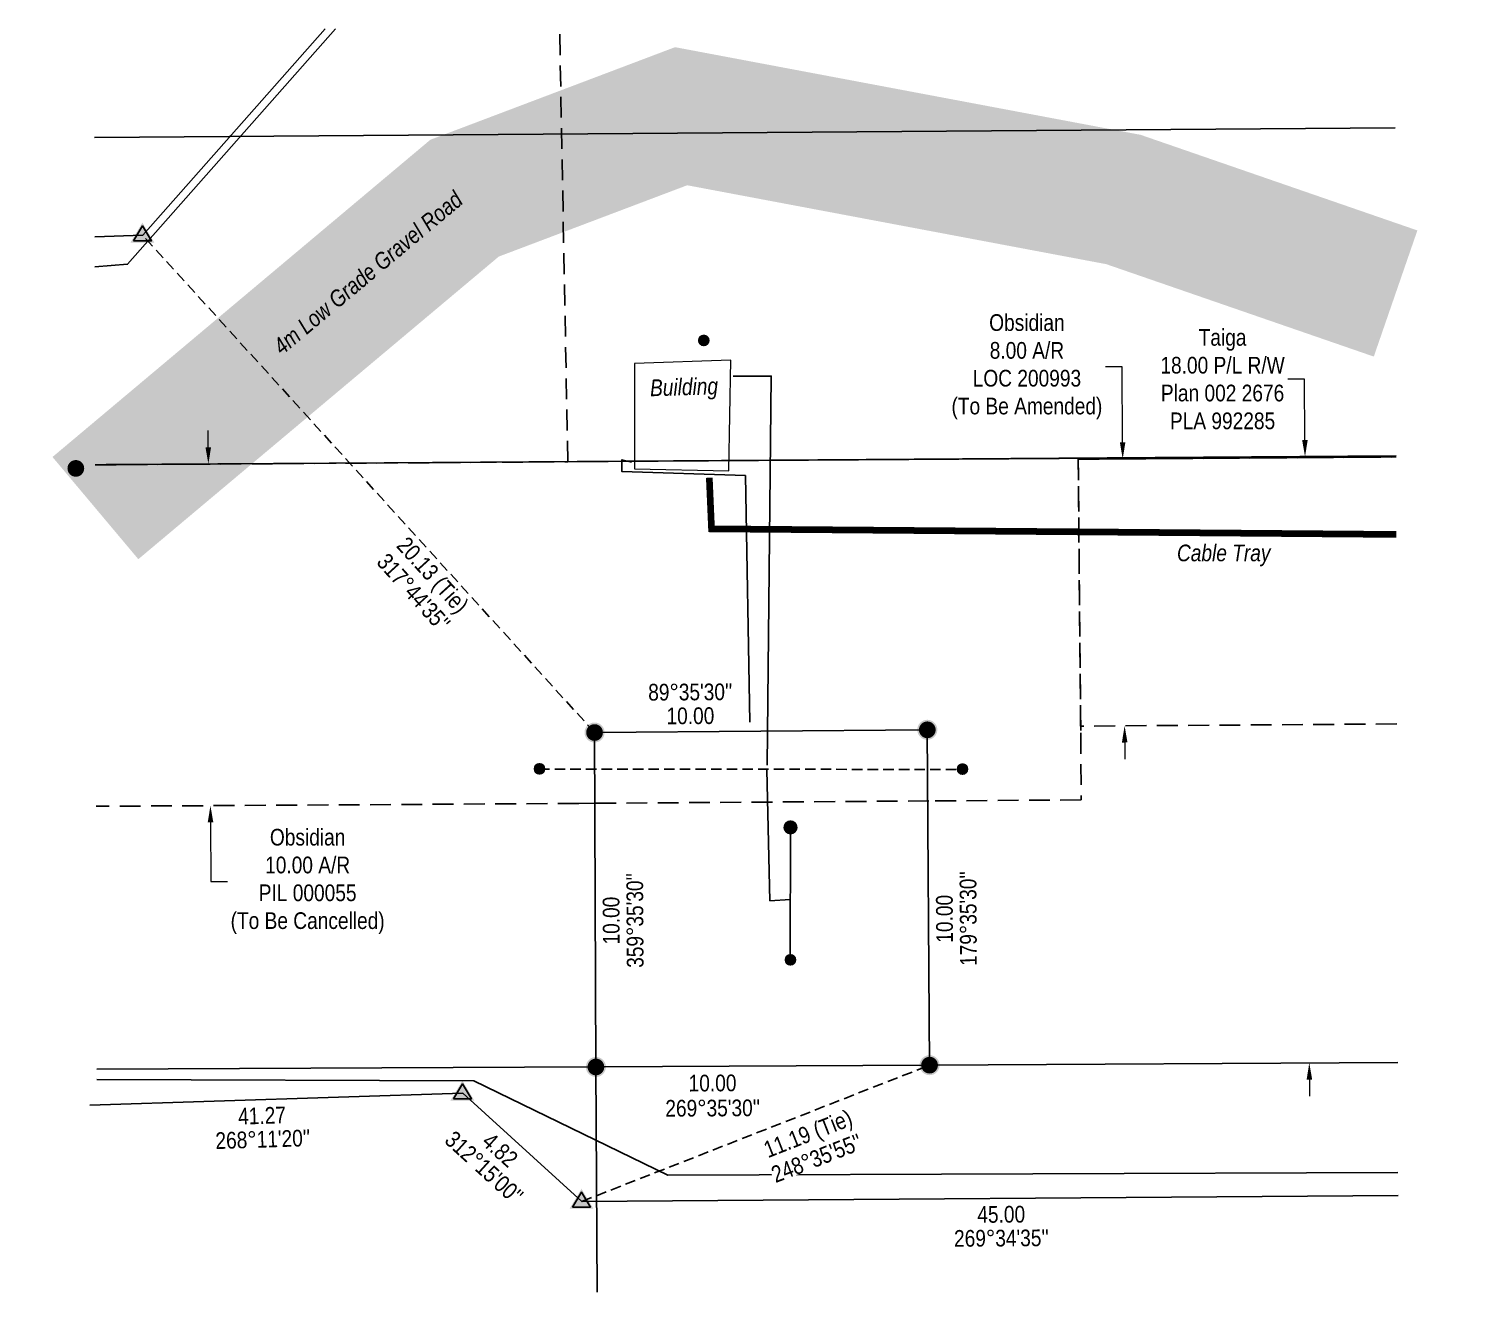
# Model space of a CAD drawing. Extents: x 622735 to 628263, y 5913906 to 5918239.
# Drawn here: x 625723 to 626582, y 5913906 to 5914663 of the extents above; entities that cross this region are included whole.
import ezdxf
from ezdxf.enums import TextEntityAlignment as Align

# ---------------------------------------------------------------- set-up
doc = ezdxf.new("R2010")
doc.units = 0
doc.header["$LTSCALE"] = 5
for name, pattern in [('foc-ACCESSROAD', [3.75, 2.5, -1.25]), ('foc-TIELINE', [1.875, 1.25, -0.625]), ('UG_PIPE', [1.875, 1.25, -0.625])]:
    doc.linetypes.add(name, pattern=pattern)
for name, color, linetype in [('AS-CABLE', 224, 'foc-CABLE'), ('AS-FENCE', 48, 'foc-FENCE'), ('AS-PIPE-AG', 44, 'Continuous'), ('AS-PIPE-UG', 44, 'UG_PIPE'), ('AS-ROADS', 254, 'Continuous'), ('AS-SYMBOL', 7, 'Continuous'), ('C-AR', 13, 'foc-ACCESSROAD'), ('C-RW', 13, 'Continuous'), ('C-WS', 13, 'foc-ACCESSROAD'), ('F-RW', 190, 'Continuous'), ('L-BD', 7, 'Continuous'), ('L-BD1', 253, 'Continuous'), ('L-MON', 1, 'Continuous'), ('L-TIE', 7, 'foc-TIELINE'), ('P-PROPOSED', 10, 'Continuous')]:
    doc.layers.add(name, color=color, linetype=linetype)
for name, color, linetype, lineweight in [('AS-GENERAL', 48, 'Continuous', 18), ('C-AR-T', 13, 'Continuous', 9), ('C-RW-T', 13, 'Continuous', 9), ('F-RW-T', 190, 'Continuous', 9), ('T-TEXT', 48, 'Continuous', 18)]:
    doc.layers.add(name, color=color, linetype=linetype, lineweight=lineweight)
doc.styles.add('80CG', font='ARIALN.TTF', dxfattribs={"height": 10})
doc.styles.add('80L', font='ARIALN.TTF', dxfattribs={"height": 10})
doc.styles.add('80LS', font='ARIALNI.TTF', dxfattribs={"height": 10})
doc.styles.add('foc-LtypeFont', font='ARIALN.TTF', dxfattribs={"height": 7.35})
doc.linetypes.add('foc-CABLE', pattern='A,2,-1,["C",foc-LtypeFont,S=0.2,R=0,X=-0.625,Y=-0.75],-1.24,8', length=12.24)
doc.linetypes.add('foc-FENCE', pattern='A,10,-1,["X",foc-LtypeFont,S=0.2,R=0,X=-0.625,Y=-0.75],-1.24', length=12.24)
doc.dimstyles.new('Compass 5 000', dxfattribs={"dimscale": 5, "dimtxt": 9, "dimasz": 2, "dimexe": 0.2, "dimexo": 0.0625, "dimgap": 0.5, "dimtad": 0, "dimtih": 1, "dimtoh": 1, "dimzin": 0, "dimdsep": 46, "dimtxsty": '80CG', "dimcen": 0.1, "dimse1": 1, "dimse2": 1, "dimclrd": 256, "dimclrt": 256, "dimaunit": 1, "dimadec": 4, "dimazin": 0, "dimtfac": 0.06, "dimtofl": 0, "dimtmove": 0, "dimatfit": 1, "dimfxl": 0.2, "dimtolj": 1, "dimtzin": 0, "dimlwd": -1, "dimarcsym": 0})

# ---------------------------------------------------------------- blocks, each defined once
blk = doc.blocks.new('RISER')
h = blk.add_hatch(color=255)
h.dxf.hatch_style = 1
edge = h.paths.add_edge_path()
edge.add_arc((0, 0), 0.7, 0, 360)
blk.add_hatch(color=48).paths.add_polyline_path([(0.58, -0.15), (-0.58, -0.15, 0.774597)])
at = {"color": 48}
blk.add_line((-0.58, -0.15), (0.58, -0.15), dxfattribs=at)
blk.add_circle((0, 0), 0.6, dxfattribs=at)
blk = doc.blocks.new('PIG')
h = blk.add_hatch(color=255)
h.dxf.hatch_style = 1
edge = h.paths.add_edge_path()
edge.add_arc((0, 0), 0.85, 0, 360)
at = {"layer": 'AS-SYMBOL'}
h = blk.add_hatch(color=48, dxfattribs=at)
h.dxf.hatch_style = 1
h.paths.add_polyline_path([(-0.1, 0, 1), (-0.55, 0, 1)])
h = blk.add_hatch(color=48, dxfattribs=at)
h.dxf.hatch_style = 1
h.paths.add_polyline_path([(0.1, 0, 1), (0.55, 0, 1)])
at = {"layer": 'AS-SYMBOL', "color": 48}
for centre, radius in [((0, 0), 0.75), ((-0.33, 0), 0.225), ((0.33, 0), 0.225)]:
    blk.add_circle(centre, radius, dxfattribs=at)
blk = doc.blocks.new('fdia')
at = {"color": 255, "const_width": 1}
blk.add_lwpolyline([(-0.5, 0, 1), (0.5, 0, 1)], format="xyb", close=True, dxfattribs=at)
blk = doc.blocks.new('Fdiaa')
blk.add_blockref('fdia', (0, 0))
blk = doc.blocks.new('fdib')
at = {"color": 1, "const_width": 1.6}
blk.add_lwpolyline([(-0.4, 0, 1), (0.4, 0, 1)], format="xyb", close=True, dxfattribs=at)
at = {"color": 1}
blk.add_circle((0, 0), 0.8, dxfattribs=at)
blk = doc.blocks.new('Fdibb')
blk.add_blockref('fdib', (0, 0))
blk = doc.blocks.new('fdicc')
for name in ['Fdibb', 'Fdiaa']:
    blk.add_blockref(name, (0, 0))
blk = doc.blocks.new('FDI')
blk.add_blockref('fdicc', (0, 0))
blk = doc.blocks.new('TRIA')
blk.add_hatch(color=255).paths.add_polyline_path([(-0.04, 1.52), (-1.47, -0.87), (1.39, -0.87)])
blk = doc.blocks.new('TRIAA')
blk.add_blockref('TRIA', (0, 0))
blk = doc.blocks.new('TRIB')
at = {"color": 1}
blk.add_lwpolyline([(-1.12, -0.67), (-0.04, 1.13), (1.04, -0.67)], close=True, dxfattribs=at)
blk = doc.blocks.new('TRIBB')
blk.add_blockref('TRIB', (0, 0))
blk = doc.blocks.new('TRICC')
for name in ['TRIAA', 'TRIBB']:
    blk.add_blockref(name, (0, 0))
blk = doc.blocks.new('plspike')
blk.add_blockref('TRICC', (0, 0))
blk = doc.blocks.new('*D469')
at = {"layer": 'F-RW-T', "transparency": 16777216}
for p, q in [((626487.1, 5914452.96), (626477.1, 5914452.96)), ((626487.36, 5914416.57), (626487.1, 5914452.96)), ((626490.04, 5914033.27), (626490.11, 5914023.27))]:
    blk.add_line(p, q, dxfattribs=at)
for points in [[(626489.02, 5914416.58), (626485.69, 5914416.56), (626487.43, 5914406.57)], [(626491.7, 5914033.29), (626488.37, 5914033.26), (626489.97, 5914043.27)]]:
    blk.add_solid(points, dxfattribs=at)
at = {"layer": 'F-RW-T', "transparency": 16777216, "insert": (626438.01, 5914452.96), "char_height": 10, "attachment_point": 5, "style": '80CG'}
blk.add_mtext('\\A1;Taiga\\P18.00 P/L R/W\\PPlan 002 2676\\PPLA 992285', dxfattribs=at)
blk = doc.blocks.new('*D470')
at = {"layer": 'C-RW-T', "transparency": 16777216}
for p, q in [((625830.3, 5914412.2), (625830.24, 5914422.2)), ((625831.65, 5914187.44), (625831.86, 5914152.04)), ((625831.86, 5914152.04), (625841.86, 5914152.04))]:
    blk.add_line(p, q, dxfattribs=at)
for points in [[(625831.97, 5914412.21), (625828.63, 5914412.19), (625830.36, 5914402.2)], [(625833.32, 5914187.45), (625829.98, 5914187.43), (625831.59, 5914197.44)]]:
    blk.add_solid(points, dxfattribs=at)
at = {"layer": 'C-RW-T', "transparency": 16777216, "insert": (625889.83, 5914152.04), "char_height": 10, "attachment_point": 5, "style": '80CG'}
blk.add_mtext('\\A1;Obsidian\\P10.00 A/R\\PPIL 000055\\P(To Be Cancelled)', dxfattribs=at)
blk = doc.blocks.new('*D471')
at = {"layer": 'C-AR-T', "transparency": 16777216}
for p, q in [((626377.81, 5914460.41), (626367.81, 5914460.41)), ((626378.12, 5914415.22), (626377.81, 5914460.41)), ((626379.38, 5914235.28), (626379.45, 5914225.28))]:
    blk.add_line(p, q, dxfattribs=at)
for points in [[(626379.79, 5914415.23), (626376.46, 5914415.21), (626378.19, 5914405.22)], [(626381.05, 5914235.29), (626377.71, 5914235.26), (626379.31, 5914245.27)]]:
    blk.add_solid(points, dxfattribs=at)
at = {"layer": 'C-AR-T', "transparency": 16777216, "insert": (626320.79, 5914460.41), "char_height": 10, "attachment_point": 5, "style": '80CG'}
blk.add_mtext('\\A1;Obsidian\\P8.00 A/R\\PLOC 200993\\P(To Be Amended)', dxfattribs=at)

msp = doc.modelspace()

# ---------------------------------------------------------------- linework, layer by layer
at = {"layer": 'AS-CABLE', "linetype": 'Continuous', "const_width": 3.999}
msp.add_lwpolyline([(626542.075, 5914359.956), (626131.828, 5914363.304), (626130.488, 5914393.944)], dxfattribs=at)
at = {"layer": 'AS-FENCE'}
for points in [[(625762.286, 5914520.241), (625781.988, 5914521.864), (625906.517, 5914663.026)], [(626543.123, 5913977.543), (626105.708, 5913975.984), (625989.348, 5914032.544), (625763.6, 5914033.331)]]:
    msp.add_lwpolyline(points, dxfattribs=at)
at = {"layer": 'AS-GENERAL'}
msp.add_lwpolyline([(626142.108, 5914398.064), (626143.488, 5914464.304), (626085.588, 5914462.344), (626085.708, 5914399.184)], close=True, dxfattribs=at)
at = {"layer": 'AS-PIPE-AG'}
msp.add_line((626179.108, 5914184.444), (626179.028, 5914105.084), dxfattribs=at)
for points in [[(626144.808, 5914454.744), (626167.648, 5914454.824), (626165.108, 5914221.704)], [(626083.868, 5914403.224), (626078.088, 5914404.724), (626078.088, 5914397.644), (626152.088, 5914395.264), (626154.788, 5914247.444)], [(626178.908, 5914141.144), (626166.788, 5914140.484), (626164.948, 5914218.964)]]:
    msp.add_lwpolyline(points, dxfattribs=at)
at = {"layer": 'AS-PIPE-UG'}
msp.add_line((626028.468, 5914219.284), (626281.988, 5914219.164), dxfattribs=at)
at = {"layer": 'AS-ROADS', "const_width": 79.973}
msp.add_lwpolyline([(625762.676, 5914375.741), (625983.868, 5914561.464), (626113.608, 5914610.564), (626378.608, 5914560.664), (626541.679, 5914504.33)], dxfattribs=at)
at = {"layer": 'C-AR'}
msp.add_lwpolyline([(626542.386, 5914246.417), (626352.987, 5914245.091), (626351.52, 5914405.033), (626541.947, 5914406.363)], dxfattribs=at)
at = {"layer": 'C-RW'}
for points in [[(626541.407, 5914603.565), (625762.077, 5914597.812)], [(625762.606, 5914401.602), (626541.946, 5914407)]]:
    msp.add_lwpolyline(points, dxfattribs=at)
at = {"layer": 'C-WS'}
for points in [[(625762.606, 5914401.665), (626045.715, 5914403.5), (626040.8, 5914663.026)], [(626541.947, 5914406.363), (626351.52, 5914405.033), (626353.024, 5914241.06), (626353.304, 5914200.897), (626262.089, 5914200.259), (626062.166, 5914198.842), (626052.238, 5914198.77), (625763.158, 5914197.033)]]:
    msp.add_lwpolyline(points, dxfattribs=at)
at = {"layer": 'F-RW'}
for points in [[(625762.606, 5914401.744), (625769.048, 5914401.829), (626069.852, 5914403.645), (626370.112, 5914405.751), (626541.946, 5914406.953)], [(626542.942, 5914043.455), (626262.468, 5914041.924), (626062.548, 5914040.844), (625763.583, 5914039.536)], [(626063.368, 5913905.803), (626062.548, 5914040.844), (626262.465, 5914041.924), (626542.942, 5914043.455)]]:
    msp.add_lwpolyline(points, dxfattribs=at)
at = {"layer": 'L-TIE'}
for p, q in [((626061.728, 5914241.264), (625791.028, 5914539.204)), ((626054.108, 5913960.264), (626262.468, 5914041.924))]:
    msp.add_line(p, q, dxfattribs=at)
at = {"layer": 'P-PROPOSED'}
for points in [[(625762.238, 5914538.294), (625791.028, 5914539.204), (625900.278, 5914663.026)], [(626543.161, 5913963.733), (626054.108, 5913960.264), (626054.108, 5913960.264), (625982.748, 5914025.084), (625759.362, 5914018.006)]]:
    msp.add_lwpolyline(points, dxfattribs=at)
msp.add_lwpolyline([(626062.548, 5914040.844), (626061.728, 5914241.264), (626261.108, 5914242.884), (626262.468, 5914041.924)], close=True, dxfattribs=at)

# ---------------------------------------------------------------- block references
at = {"layer": 'AS-SYMBOL', "xscale": 4.998311350000002, "yscale": 4.998311350000002, "zscale": 4.998311350000002}
for name, p in [('RISER', (626127.188, 5914476.204)), ('RISER', (626028.768, 5914219.504)), ('RISER', (626282.188, 5914219.324)), ('PIG', (626179.128, 5914184.404)), ('RISER', (626179.108, 5914105.064))]:
    msp.add_blockref(name, p, dxfattribs=at)
at = {"layer": 'L-MON', "xscale": 4.998311350000002, "yscale": 4.998311350000002, "zscale": 4.998311350000002}
for name, p in [('plspike', (625791.028, 5914539.204)), ('FDI', (625750.948, 5914399.524)), ('FDI', (626061.728, 5914241.264)), ('FDI', (626261.108, 5914242.884)), ('FDI', (626062.548, 5914040.844)), ('FDI', (626262.468, 5914041.924)), ('plspike', (625982.748, 5914025.084)), ('plspike', (626054.108, 5913960.264))]:
    msp.add_blockref(name, p, dxfattribs=at)

# ---------------------------------------------------------------- texts
at = {"layer": 'AS-CABLE', "insert": (626410.148, 5914353.872), "char_height": 9.99364, "attachment_point": 1, "style": '80L'}
msp.add_mtext_dynamic_manual_height_columns('\\pi0.56806;{\\fArial Narrow|b0|i1|c0|p34;Cable Tray}', width=56.78285, gutter_width=49.968, heights=[0], dxfattribs=at)
at = {"layer": 'AS-GENERAL', "style": '80LS'}
msp.add_text('4m Low Grade Gravel Road', height=9.99671, rotation=40.018526, dxfattribs=at).set_placement((625874.527, 5914467.077))
at = {"layer": 'L-BD', "style": '80L'}
for s, height, rotation, p in [('20.13 (Tie)', 9.99662, 312.2574, (625963.897, 5914334.817)), ("317°44'35''", 9.99662, 312.2574, (625953.354, 5914325.238)), ("359°35'30''", 9.99662, 90.3408, (626085.93, 5914128.632)), ("179°35'30''", 9.99662, 90.3408, (626285.616, 5914129.736)), ('10.00', 9.9966, 90.3408, (626271.372, 5914129.652)), ('10.00', 9.9966, 90.3408, (626071.685, 5914128.548)), ('10.00', 9.9966, 0.3408, (626132.427, 5914031.225))]:
    msp.add_text(s, height=height, rotation=rotation, dxfattribs=at).set_placement(p, align=Align.MIDDLE)
at = {"layer": 'L-BD1', "style": '80L'}
for s, height, rotation, p in [('41.27', 9.9966, 1.8125, (625862.492, 5914011.772)), ("268°11'20''", 9.99662, 1.8125, (625862.942, 5913997.534)), ("312°15'00''", 9.99662, 317.75, (625995.576, 5913980.604)), ('4.82', 9.9966, 317.75, (626005.154, 5913991.149)), ('45.00', 9.9966, 0.4083, (626305.394, 5913952.55)), ("269°34'35''", 9.99662, 0.4083, (626305.495, 5913938.305))]:
    msp.add_text(s, height=height, rotation=rotation, dxfattribs=at).set_placement(p, align=Align.MIDDLE)

# ---------------------------------------------------------------- dimensions: what is measured, and where the dimension line sits
at = {"layer": 'C-AR-T'}
dim = msp.add_linear_dim(base=(626378.193, 5914405.219), p1=(626378.807, 5914245.271), p2=(626377.69, 5914405.215), angle=90.400276, text='Obsidian\\P8.00 A/R\\PLOC 200993\\P(To Be Amended)', dimstyle='Compass 5 000', dxfattribs=at)
dim.commit()
dim.dimension.update_dxf_attribs({"geometry": '*D471', "text_midpoint": (626320.791, 5914460.408), "dimtype": 161})
at = {"layer": 'C-RW-T'}
dim = msp.add_linear_dim(base=(625831.592, 5914197.444), p1=(625828.566, 5914402.188), p2=(625829.797, 5914197.434), angle=270.344209, text='Obsidian\\P10.00 A/R\\PPIL 000055\\P(To Be Cancelled)', dimstyle='Compass 5 000', dxfattribs=at)
dim.commit()
dim.dimension.update_dxf_attribs({"geometry": '*D470', "text_midpoint": (625889.832, 5914152.04), "dimtype": 161})
at = {"layer": 'F-RW-T'}
dim = msp.add_linear_dim(base=(626487.425, 5914406.572), p1=(626419.4, 5914042.781), p2=(626416.857, 5914406.078), angle=90.400919, text='Taiga\\P18.00 P/L R/W\\PPlan 002 2676\\PPLA 992285', dimstyle='Compass 5 000', dxfattribs=at)
dim.commit()
dim.dimension.update_dxf_attribs({"geometry": '*D469', "text_midpoint": (626438.015, 5914452.961), "dimtype": 161})

# ---------------------------------------------------------------- next in the draw order: texts
at = {"layer": 'L-BD', "char_height": 9.99662, "style": '80L', "bg_fill": 3, "bg_fill_color": 256, "bg_fill_transparency": 0}
for s, insert, width, attachment_point, rotation, line_spacing_factor, box_fill_scale in [("89°35'30'' 10.00", (626119.046, 5914270.536), 50.84417, 2, 0.3408, 0.855, 1.2), ("\\pi1.41719;11.19 (Tie) \\P\\pi0.21023;248°35'55''", (626160.68, 5913994.947), 56.28835, 1, 21.4011, 0.934195, 1)]:
    msp.add_mtext(s, dxfattribs=dict(at, insert=insert, width=width, attachment_point=attachment_point, rotation=rotation, line_spacing_factor=line_spacing_factor, box_fill_scale=box_fill_scale))
at = {"layer": 'T-TEXT', "insert": (626094.819, 5914452.728), "char_height": 9.9966, "attachment_point": 1, "rotation": 1.717309, "style": '80L', "bg_fill": 3, "box_fill_scale": 1, "bg_fill_color": 256, "bg_fill_transparency": 0}
msp.add_mtext_dynamic_manual_height_columns('{\\fArial Narrow|b0|i1|c0|p34;Building}', width=40.81599, gutter_width=50.011, heights=[0], dxfattribs=at)

# ---------------------------------------------------------------- next in the draw order: texts
at = {"layer": 'L-BD', "style": '80L'}
msp.add_text("269°35'30''", height=9.99662, rotation=0.3408, dxfattribs=at).set_placement((626132.516, 5914016.23), align=Align.MIDDLE)

doc.saveas('drawing.dxf')
